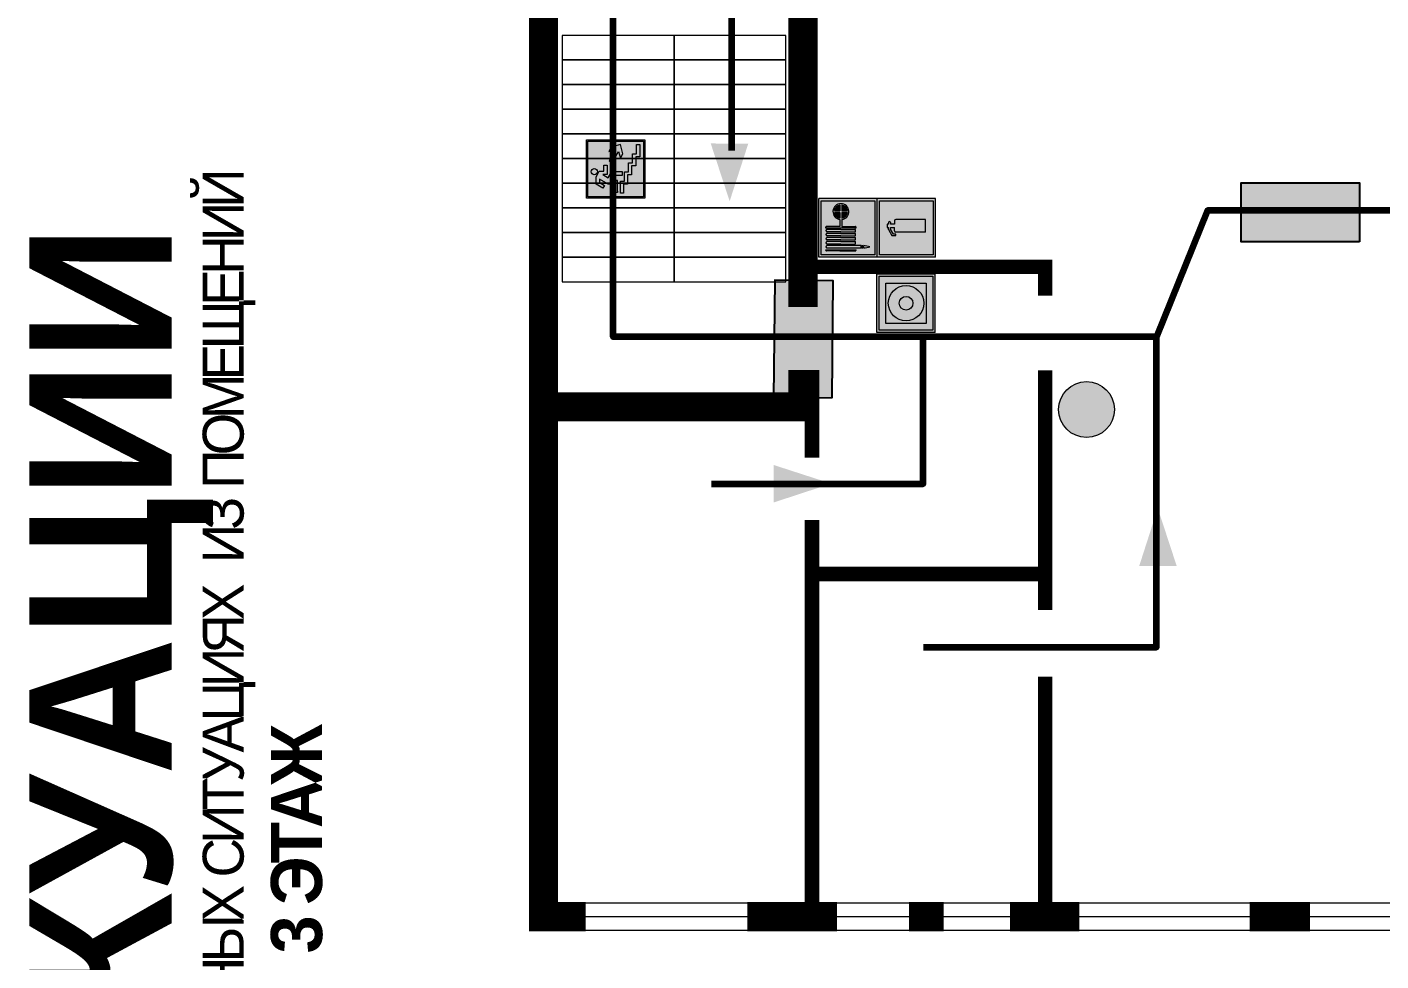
# Model space of a CAD drawing. Header units: millimetres. Extents: x 13114 to 67229, y 22859 to 38520.
# Drawn here: x 19472.9 to 19658.3, y 24828.2 to 24956 of the extents above; entities that cross this region are included whole.
import ezdxf

# ---------------------------------------------------------------- set-up
doc = ezdxf.new("R2010")
doc.units = ezdxf.units.MM
doc.layers.add('План_Штампы', color=7, linetype='Continuous')
doc.styles.add('обычный', font='arial.ttf')

# ---------------------------------------------------------------- blocks, each defined once
blk = doc.blocks.new('вниз')
at = {"lineweight": 0, "true_color": 0xffffff}
h = blk.add_hatch(color=7, dxfattribs=at)
h.dxf.hatch_style = 1
h.paths.add_polyline_path([(40994.51, -4472.22), (40986.51, -4472.22), (40986.51, -4480.22), (40994.51, -4480.22)])
h.paths.add_polyline_path([(40994.31, -4472.42), (40994.31, -4480.01), (40986.71, -4480.01), (40986.71, -4472.42)], flags=16)
h.paths.add_polyline_path([(40988.43, -4473.53), (40989.43, -4473.53), (40990.19, -4473.96), (40990.19, -4474.6), (40991, -4474.6), (40991, -4475.06), (40989.73, -4475.06), (40989.73, -4474.46), (40989.3, -4475.18), (40990.17, -4475.7), (40990.17, -4477.11), (40989.63, -4477.11), (40989.63, -4476.01), (40988.94, -4475.59), (40988.94, -4476.46), (40988.94, -4476.46), (40987.47, -4476.46), (40987.26, -4476.46), (40987.26, -4475.92), (40988.4, -4475.92), (40988.4, -4475.2), (40989.1, -4473.99), (40988.66, -4473.99), (40988.24, -4474.7), (40987.86, -4474.47), (40988.41, -4473.56)], flags=0)
h.paths.add_polyline_path([(40990.55, -4473.29, -1), (40989.69, -4473.29, -1)], flags=0)
h.paths.add_polyline_path([(40988.85, -4476.89), (40988.85, -4477.43), (40990.1, -4477.43), (40990.1, -4477.99), (40991.34, -4477.99), (40991.34, -4478.54), (40992.59, -4478.54), (40992.59, -4479.09), (40993.83, -4479.09), (40993.83, -4479.52), (40992.17, -4479.52), (40992.17, -4478.97), (40990.91, -4478.97), (40990.91, -4478.41), (40989.68, -4478.41), (40989.68, -4477.86), (40988.43, -4477.86), (40988.43, -4477.31), (40987.6, -4477.31), (40987.18, -4477.31), (40987.18, -4476.89)], flags=0)
h.paths.add_polyline_path([(40991.61, -4475.33), (40993.12, -4476.2), (40992.9, -4475.27), (40993.48, -4475.6), (40993.83, -4476.88), (40992.56, -4477.22), (40991.97, -4476.88), (40992.9, -4476.61), (40991.38, -4475.74), (40991.58, -4475.39)], flags=0)
h.paths.add_polyline_path([(40990.19, -4473.96), (40989.43, -4473.53), (40988.43, -4473.53), (40988.41, -4473.56), (40987.86, -4474.47), (40988.24, -4474.7), (40988.66, -4473.99), (40989.1, -4473.99), (40988.4, -4475.2), (40988.4, -4475.92), (40987.26, -4475.92), (40987.26, -4476.46), (40987.47, -4476.46), (40988.94, -4476.46), (40988.94, -4476.27), (40988.94, -4475.59), (40989.63, -4476.01), (40989.63, -4477.11), (40990.17, -4477.11), (40990.17, -4475.7), (40989.3, -4475.18), (40989.73, -4474.46), (40989.73, -4475.06), (40991, -4475.06), (40991, -4474.6), (40990.19, -4474.6)], flags=0)
h.paths.add_polyline_path([(40990.55, -4473.29, 1), (40989.69, -4473.29, 1)], flags=0)
h.paths.add_polyline_path([(40991.61, -4475.33), (40991.58, -4475.39), (40991.38, -4475.74), (40992.9, -4476.61), (40991.97, -4476.88), (40992.56, -4477.22), (40993.83, -4476.88), (40993.48, -4475.6), (40992.9, -4475.27), (40993.12, -4476.2)], flags=0)
h.paths.add_polyline_path([(40990.1, -4477.43), (40988.85, -4477.43), (40988.85, -4476.89), (40987.18, -4476.89), (40987.18, -4477.31), (40987.6, -4477.31), (40988.43, -4477.31), (40988.43, -4477.86), (40989.68, -4477.86), (40989.68, -4478.41), (40990.91, -4478.41), (40990.91, -4478.97), (40992.17, -4478.97), (40992.17, -4479.52), (40993.83, -4479.52), (40993.83, -4479.09), (40992.59, -4479.09), (40992.59, -4478.54), (40991.34, -4478.54), (40991.34, -4477.99), (40990.1, -4477.99)], flags=0)
at = {"lineweight": 0}
h = blk.add_hatch(color=126, dxfattribs=at)
h.dxf.hatch_style = 1
h.paths.add_polyline_path([(40994.31, -4472.42), (40986.71, -4472.42), (40986.71, -4480.01), (40994.31, -4480.01)])
h.paths.add_polyline_path([(40988.43, -4473.53), (40989.43, -4473.53), (40990.19, -4473.96), (40990.19, -4474.6), (40991, -4474.6), (40991, -4475.06), (40989.73, -4475.06), (40989.73, -4474.46), (40989.3, -4475.18), (40990.17, -4475.7), (40990.17, -4477.11), (40989.63, -4477.11), (40989.63, -4476.01), (40988.94, -4475.59), (40988.94, -4476.46), (40988.94, -4476.46), (40987.47, -4476.46), (40987.26, -4476.46), (40987.26, -4475.92), (40988.4, -4475.92), (40988.4, -4475.2), (40989.1, -4473.99), (40988.66, -4473.99), (40988.24, -4474.7), (40987.86, -4474.47), (40988.41, -4473.56)], flags=16)
h.paths.add_polyline_path([(40990.55, -4473.29, -1), (40989.69, -4473.29, -1)], flags=16)
h.paths.add_polyline_path([(40988.85, -4476.89), (40988.85, -4477.43), (40990.1, -4477.43), (40990.1, -4477.99), (40991.34, -4477.99), (40991.34, -4478.54), (40992.59, -4478.54), (40992.59, -4479.09), (40993.83, -4479.09), (40993.83, -4479.52), (40992.17, -4479.52), (40992.17, -4478.97), (40990.91, -4478.97), (40990.91, -4478.41), (40989.68, -4478.41), (40989.68, -4477.86), (40988.43, -4477.86), (40988.43, -4477.31), (40987.6, -4477.31), (40987.18, -4477.31), (40987.18, -4476.89)], flags=16)
h.paths.add_polyline_path([(40991.61, -4475.33), (40993.12, -4476.2), (40992.9, -4475.27), (40993.48, -4475.6), (40993.83, -4476.88), (40992.56, -4477.22), (40991.97, -4476.88), (40992.9, -4476.61), (40991.38, -4475.74), (40991.58, -4475.39)], flags=16)
at = {"lineweight": 0, "true_color": 0xffffff}
h = blk.add_hatch(color=7, dxfattribs=at)
h.dxf.hatch_style = 1
h.paths.add_polyline_path([(40989.73, -4474.46), (40989.73, -4475.06), (40991, -4475.06), (40991, -4474.6), (40990.19, -4474.6), (40990.19, -4473.96), (40989.43, -4473.53), (40988.43, -4473.53), (40988.41, -4473.56), (40987.86, -4474.47), (40988.24, -4474.7), (40988.66, -4473.99), (40989.1, -4473.99), (40988.4, -4475.2), (40988.4, -4475.92), (40987.26, -4475.92), (40987.26, -4476.46), (40987.47, -4476.46), (40988.94, -4476.46), (40988.94, -4475.59), (40989.63, -4476.01), (40989.63, -4477.11), (40990.17, -4477.11), (40990.17, -4475.7), (40989.3, -4475.18)])
h.paths.add_polyline_path([(40989.69, -4473.29, 1), (40990.55, -4473.29, 1)])
h.paths.add_polyline_path([(40991.61, -4475.33), (40991.58, -4475.39), (40991.38, -4475.74), (40992.9, -4476.61), (40991.97, -4476.88), (40992.56, -4477.22), (40993.83, -4476.88), (40993.48, -4475.6), (40992.9, -4475.27), (40993.12, -4476.2)])
h.paths.add_polyline_path([(40990.1, -4477.43), (40988.85, -4477.43), (40988.85, -4476.89), (40987.18, -4476.89), (40987.18, -4477.31), (40987.6, -4477.31), (40988.43, -4477.31), (40988.43, -4477.86), (40989.68, -4477.86), (40989.68, -4478.41), (40990.91, -4478.41), (40990.91, -4478.97), (40992.17, -4478.97), (40992.17, -4479.52), (40993.83, -4479.52), (40993.83, -4479.09), (40992.59, -4479.09), (40992.59, -4478.54), (40991.34, -4478.54), (40991.34, -4477.99), (40990.1, -4477.99)])
at = {"color": 126, "lineweight": 0}
for points in [[(40986.51, -4472.22), (40994.51, -4472.22), (40994.51, -4480.22), (40986.51, -4480.22)], [(40986.71, -4472.42), (40994.31, -4472.42), (40994.31, -4480.01), (40986.71, -4480.01)]]:
    blk.add_lwpolyline(points, close=True, dxfattribs=at)
for points in [[(40987.47, -4476.46), (40987.26, -4476.46), (40987.26, -4475.92), (40988.4, -4475.92), (40988.4, -4475.2), (40989.1, -4473.99), (40988.66, -4473.99), (40988.24, -4474.7), (40987.86, -4474.47), (40988.41, -4473.56), (40988.43, -4473.53), (40989.43, -4473.53), (40990.19, -4473.96), (40990.19, -4474.6), (40991, -4474.6), (40991, -4475.06), (40989.73, -4475.06), (40989.73, -4474.46), (40989.3, -4475.18), (40990.17, -4475.7), (40990.17, -4477.11), (40989.63, -4477.11), (40989.63, -4476.01), (40988.94, -4475.59), (40988.94, -4476.46)], [(40991.58, -4475.39), (40991.38, -4475.74), (40992.9, -4476.61), (40991.97, -4476.88), (40992.56, -4477.22), (40993.83, -4476.88), (40993.48, -4475.6), (40992.9, -4475.27), (40993.12, -4476.2), (40991.61, -4475.33), (40991.58, -4475.39)], [(40987.6, -4477.31), (40987.18, -4477.31), (40987.18, -4476.89), (40988.85, -4476.89), (40988.85, -4477.43), (40990.1, -4477.43), (40990.1, -4477.99), (40991.34, -4477.99), (40991.34, -4478.54), (40992.59, -4478.54), (40992.59, -4479.09), (40993.83, -4479.09), (40993.83, -4479.52), (40992.17, -4479.52), (40992.17, -4478.97), (40990.91, -4478.97), (40990.91, -4478.41), (40989.68, -4478.41), (40989.68, -4477.86), (40988.43, -4477.86), (40988.43, -4477.31), (40987.6, -4477.31)], [(40987.47, -4476.46), (40988.94, -4476.46), (40988.94, -4476.27)]]:
    blk.add_lwpolyline(points, dxfattribs=at)
blk.add_circle((40990.12, -4473.29), 0.432, dxfattribs=at)
blk = doc.blocks.new('A$C54414219')
at = {"true_color": 0xffffff}
h = blk.add_hatch(color=7, dxfattribs=at)
h.paths.add_polyline_path([(2.39, -9.45), (2.39, -18.3), (11.23, -18.3), (11.23, -9.45)], flags=0)
h.paths.add_polyline_path([(10.71, -13.87, -1), (2.92, -13.87, -1)], flags=0)
h.paths.add_polyline_path([(8.3, -13.87, -1), (5.33, -13.87, -1)], flags=0)
h.paths.add_polyline_path([(0.41, -7.47), (0.41, -20.27), (13.21, -20.27), (13.21, -7.47)])
h.paths.add_polyline_path([(0.92, -19.77), (12.71, -19.77), (12.71, -7.98), (0.92, -7.98)], flags=16)
h.paths.add_polyline_path([(11.23, -9.45), (11.23, -18.3), (2.39, -18.3), (2.39, -9.45)], flags=0)
at = {"lineweight": 5}
h = blk.add_hatch(color=242, dxfattribs=at)
h.paths.add_polyline_path([(12.71, -7.98), (0.92, -7.98), (0.92, -19.77), (12.71, -19.77)])
h.paths.add_polyline_path([(11.23, -18.3), (2.39, -18.3), (2.39, -9.45), (11.23, -9.45)], flags=16)
h.paths.add_polyline_path([(10.71, -13.87, -1), (2.92, -13.87, -1)], flags=0)
h.paths.add_polyline_path([(8.3, -13.87, -1), (5.33, -13.87, -1)], flags=0)
at = {"true_color": 0xffffff}
h = blk.add_hatch(color=7, dxfattribs=at)
h.paths.add_polyline_path([(2.39, -9.45), (2.39, -18.3), (11.23, -18.3), (11.23, -9.45)])
h.paths.add_polyline_path([(10.71, -13.87, -1), (2.92, -13.87, -1)], flags=16)
h.paths.add_polyline_path([(8.3, -13.87, -1), (5.33, -13.87, -1)], flags=0)
at = {"lineweight": 5}
h = blk.add_hatch(color=242, dxfattribs=at)
h.paths.add_polyline_path([(2.92, -13.87, 1), (10.71, -13.87, 1)])
h.paths.add_polyline_path([(8.3, -13.87, -1), (5.33, -13.87, -1)], flags=16)
at = {"color": 242, "lineweight": 5}
for p, q in [((0.41, -20.27), (0.41, -7.47)), ((0.41, -7.47), (13.21, -7.47)), ((0.41, -7.47), (13.21, -7.47)), ((13.21, -20.27), (13.21, -7.47)), ((0.41, -20.27), (13.21, -20.27))]:
    blk.add_line(p, q, dxfattribs=at)
for points in [[(0.92, -7.98), (12.71, -7.98), (12.71, -19.77), (0.92, -19.77)], [(2.39, -9.45), (11.23, -9.45), (11.23, -18.3), (2.39, -18.3)]]:
    blk.add_lwpolyline(points, close=True, dxfattribs=at)
for radius in [3.89, 1.49]:
    blk.add_circle((6.81, -13.87), radius, dxfattribs=at)
blk = doc.blocks.new('A$C7B8C2D5B')
at = {"lineweight": 0}
h = blk.add_hatch(color=5, dxfattribs=at)
h.dxf.hatch_style = 1
h.paths.add_polyline_path([(1.397, -3.024, 1), (-2.112, -3.024, 1)])
at = {"color": 5, "lineweight": 0}
blk.add_circle((-0.358, -3.024), 1.755, dxfattribs=at)
blk = doc.blocks.new('A$C7B4425F7')
at = {"true_color": 0xffffff}
blk.add_hatch(color=7, dxfattribs=at).paths.add_polyline_path([(0, 0), (-16, 0), (-16, -8), (0, -8)])
h = blk.add_hatch(color=126)
h.paths.add_polyline_path([(-0.2, -0.2), (-15.8, -0.2), (-15.8, -7.8), (-0.2, -7.8)])
h.paths.add_polyline_path([(-11.76, -2.03), (-11.76, -3.66), (-11.17, -3.66, -0.568275), (-11.17, -6.18), (-12.58, -6.18), (-12.58, -2.03)], flags=16)
h.paths.add_polyline_path([(-13.33, -4.12, -0.495768), (-13.59, -6.18), (-15.03, -6.18), (-15.03, -2.03), (-13.59, -2.03, -0.487973)], flags=16)
h.paths.add_polyline_path([(-10.25, -2.03), (-9.48, -2.03), (-9.48, -6.18), (-10.25, -6.18)], flags=16)
h.paths.add_polyline_path([(-13.84, -3.69), (-14.24, -3.69), (-14.24, -3.03), (-13.9, -3.03, -0.692621)], flags=0)
h.paths.add_polyline_path([(-9.15, -2.03), (-8.4, -2.03), (-8.04, -3.07), (-7.68, -2.03), (-6.93, -2.03), (-7.64, -4.1), (-6.93, -6.18), (-7.68, -6.18), (-8.04, -5.14), (-8.4, -6.18), (-9.15, -6.18), (-8.44, -4.1)], flags=16)
h.paths.add_polyline_path([(-11.76, -4.46), (-11.42, -4.46, -0.692621), (-11.36, -5.12), (-11.76, -5.12)], flags=0)
h.paths.add_polyline_path([(-13.9, -5.2), (-14.24, -5.2), (-14.24, -4.55), (-13.84, -4.55, -0.708038)], flags=0)
edge = h.paths.add_edge_path(flags=16)
edge.add_ellipse((-5.51, -4.08), major_axis=(0, 2.05), ratio=0.586184, start_angle=0, end_angle=360)
edge = h.paths.add_edge_path(flags=0)
edge.add_ellipse((-5.51, -4.08), major_axis=(0, 1.14), ratio=0.454828, start_angle=0, end_angle=360)
h.paths.add_polyline_path([(-4.13, -4.96, 0.377264), (-3.48, -4.52, 0.0555), (-3.16, -2.03), (-1.66, -2.03), (-1.66, -4.96), (-0.96, -4.96), (-0.96, -7.01), (-1.75, -7.01), (-1.75, -6.18), (-3.3, -6.18), (-3.3, -7.02), (-4.13, -7.02)], flags=16)
h.paths.add_polyline_path([(-2.73, -2.91), (-2.28, -2.91), (-2.28, -4.96), (-3.05, -4.96, 0.079136)], flags=0)
at = {"color": 126}
blk.add_lwpolyline([(-16, -8), (0, -8), (0, 0), (-16, 0)], close=True, dxfattribs=at)
blk = doc.blocks.new('A$C32E8229D')
at = {"true_color": 0xffffff}
blk.add_hatch(color=7, dxfattribs=at).paths.add_polyline_path([(0, 0), (0, -8), (16, -8), (16, 0)])
h = blk.add_hatch(color=126)
h.paths.add_polyline_path([(0.2, -0.2), (15.8, -0.2), (15.8, -7.8), (0.2, -7.8)])
h.paths.add_polyline_path([(13.49, -2.05), (12.08, -2.05), (11.37, -2.63, 0.162397), (11.29, -2.84), (11.29, -3.63), (10.35, -3.63), (10.35, -4.05), (11.68, -4.05), (11.68, -3.48), (12.26, -4.28), (11.29, -5.1), (11.29, -6.78), (11.85, -6.78), (11.85, -5.44), (12.8, -4.64), (12.8, -5.94), (14.46, -5.94), (14.46, -5.39), (13.45, -5.39), (13.45, -3.97), (12.46, -2.59), (13.15, -2.59), (13.69, -3.34), (14.18, -3)], flags=16)
h.paths.add_polyline_path([(10.74, -1.82, 1), (11.8, -1.82, 1)], flags=16)
h.paths.add_polyline_path([(9.39, -3.59), (5.99, -3.59), (6.56, -3.03), (5.91, -3.03), (5.1, -3.83), (5.91, -4.64), (6.56, -4.64), (5.99, -4.09), (9.39, -4.09)], flags=16)
h.paths.add_polyline_path([(4.29, -1.08), (1.72, -1.08), (1.72, -6.6), (4.29, -6.6)], flags=16)
at = {"color": 126}
blk.add_lwpolyline([(16, -8), (0, -8), (0, 0), (16, 0)], close=True, dxfattribs=at)
blk = doc.blocks.new('A$C3AD82952')
at = {"true_color": 0xf5f5ff}
h = blk.add_hatch(color=7, dxfattribs=at)
h.dxf.hatch_style = 1
h.paths.add_polyline_path([(8.21, 8.73, 0.414214), (7.89, 9.05), (7.22, 9.05), (7.22, 9.92), (7.59, 9.92, 1), (7.57, 10.36), (7.22, 10.36), (7.22, 10.6), (6.43, 10.6), (6.43, 10.36), (6.01, 10.36), (4.74, 9.59), (4.74, 8.69), (4.98, 8.73), (4.98, 9.26), (6.12, 9.91), (6.43, 9.91), (6.43, 9.05), (5.76, 9.05, 0.414214), (5.44, 8.73), (5.44, 2.2), (8.21, 2.2)], flags=0)
h.paths.add_polyline_path([(12.8, 12.8), (0, 12.8), (0, 0), (12.8, 0)])
h.paths.add_polyline_path([(0.51, 12.29), (12.29, 12.29), (12.29, 0.51), (0.51, 0.51)], flags=16)
h.paths.add_polyline_path([(4.74, 9.59), (6.01, 10.36), (6.43, 10.36), (6.43, 10.6), (7.22, 10.6), (7.22, 10.36), (7.59, 10.36, -0.94586), (7.59, 9.92), (7.22, 9.92), (7.22, 9.05), (7.89, 9.05, -0.414214), (8.21, 8.73), (8.21, 2.2), (5.44, 2.2), (5.44, 8.73, -0.414214), (5.76, 9.05), (6.43, 9.05), (6.43, 9.91), (6.12, 9.91), (4.98, 9.26), (4.98, 8.73), (4.74, 8.69)], flags=0)
h = blk.add_hatch(color=242)
h.dxf.hatch_style = 1
h.paths.add_polyline_path([(12.29, 12.29), (0.51, 12.29), (0.51, 0.51), (12.29, 0.51)])
h.paths.add_polyline_path([(4.74, 8.69), (4.74, 9.59), (6.01, 10.36), (6.43, 10.36), (6.43, 10.6), (7.22, 10.6), (7.22, 10.36), (7.59, 10.36, -0.94586), (7.59, 9.92), (7.22, 9.92), (7.22, 9.05), (7.89, 9.05, -0.414214), (8.21, 8.73), (8.21, 2.2), (5.44, 2.2), (5.44, 8.73, -0.414214), (5.76, 9.05), (6.43, 9.05), (6.43, 9.91), (6.12, 9.91), (4.98, 9.26), (4.98, 8.73)], flags=16)
h = blk.add_hatch(color=7, dxfattribs=at)
h.dxf.hatch_style = 1
h.paths.add_polyline_path([(8.21, 8.73, 0.414214), (7.89, 9.05), (7.22, 9.05), (7.22, 9.92), (7.59, 9.92, 1), (7.57, 10.36), (7.22, 10.36), (7.22, 10.6), (6.43, 10.6), (6.43, 10.36), (6.01, 10.36), (4.74, 9.59), (4.74, 8.69), (4.98, 8.73), (4.98, 9.26), (6.12, 9.91), (6.43, 9.91), (6.43, 9.05), (5.76, 9.05, 0.414214), (5.44, 8.73), (5.44, 2.2), (8.21, 2.2)])
at = {"color": 242, "lineweight": 5}
for p, q in [((0, 0), (0, 12.8)), ((0, 12.8), (12.8, 12.8)), ((12.8, 0), (12.8, 12.8)), ((6.01, 10.36), (4.74, 9.59)), ((4.74, 9.59), (4.74, 8.69)), ((4.98, 9.26), (6.12, 9.91)), ((4.98, 8.73), (4.98, 9.26)), ((5.76, 9.05), (6.43, 9.05)), ((6.01, 10.36), (6.43, 10.36)), ((6.12, 9.91), (6.43, 9.91)), ((7.22, 10.6), (6.43, 10.6)), ((6.43, 10.6), (6.43, 10.36)), ((6.43, 9.91), (6.43, 9.05)), ((7.22, 10.36), (7.22, 10.6)), ((7.59, 10.36), (7.22, 10.36)), ((7.22, 9.05), (7.22, 9.92)), ((7.59, 9.92), (7.22, 9.92)), ((7.89, 9.05), (7.22, 9.05)), ((4.74, 8.69), (4.98, 8.73)), ((5.44, 2.2), (5.44, 8.73)), ((8.21, 2.2), (8.21, 8.73)), ((0, 0), (12.8, 0)), ((5.44, 2.2), (8.21, 2.2))]:
    blk.add_line(p, q, dxfattribs=at)
blk.add_lwpolyline([(0.51, 12.29), (12.29, 12.29), (12.29, 0.51), (0.51, 0.51)], close=True, dxfattribs=at)
for centre, radius, start, end in [((5.76, 8.73), 0.32, 90, 180), ((7.58, 10.14), 0.223, 273.1875, 86.8125), ((7.89, 8.73), 0.32, 0, 90)]:
    blk.add_arc(centre, radius, start, end, dxfattribs=at)
blk = doc.blocks.new('A$C37112FD5')
at = {"true_color": 0xf5f5ff}
h = blk.add_hatch(color=7, dxfattribs=at)
h.dxf.hatch_style = 1
h.paths.add_polyline_path([(12.8, -7.4), (0, -7.4), (0, -20.2), (12.8, -20.2)])
h.paths.add_polyline_path([(12.29, -7.91), (12.29, -19.69), (0.51, -19.69), (0.51, -7.91)], flags=16)
h.paths.add_polyline_path([(4.98, -9.04, -0.42597), (5.17, -9.22), (5.17, -12.25), (5.17, -15.29, -0.432244), (4.98, -15.47), (4.83, -15.47, -0.42597), (4.64, -15.29), (4.64, -12.25), (4.64, -9.22, -0.432244), (4.83, -9.04)], flags=0)
h.paths.add_polyline_path([(4.28, -9.22), (4.28, -12.25), (4.28, -15.29, -0.432244), (4.09, -15.47), (3.94, -15.47, -0.42597), (3.75, -15.29), (3.75, -12.25), (3.75, -9.22, -0.432244), (3.94, -9.04), (4.09, -9.04, -0.42597)], flags=0)
h.paths.add_polyline_path([(5.72, -9.04), (5.87, -9.04, -0.42597), (6.06, -9.22), (6.06, -12.25), (6.06, -15.29, -0.432244), (5.87, -15.47), (5.72, -15.47, -0.42597), (5.53, -15.29), (5.53, -12.25), (5.53, -9.22, -0.432244)], flags=0)
h.paths.add_polyline_path([(6.42, -8.9), (6.5, -8.9, -0.42597), (6.69, -9.08), (6.69, -12.03), (8.21, -12.03, -15.824349), (8.21, -12.47), (6.69, -12.47), (6.69, -15.42, -0.432244), (6.5, -15.6), (6.42, -15.6)], flags=0)
h.paths.add_polyline_path([(3.39, -9.22), (3.39, -12.25), (3.39, -15.29, -0.432244), (3.2, -15.47), (3.05, -15.47, -0.42597), (2.85, -15.29), (2.85, -12.25), (2.85, -9.22, -0.432244), (3.05, -9.04), (3.2, -9.04, -0.42597)], flags=0)
h.paths.add_polyline_path([(2.5, -9.22), (2.5, -16.71), (1.96, -16.71), (1.96, -9.22, -0.432244), (2.15, -9.04), (2.31, -9.04, -0.42597)], flags=0)
h.paths.add_polyline_path([(1.61, -8.9), (1.61, -15.6), (1.57, -15.6, -0.42597), (1.37, -15.42), (1.37, -12.03), (1.37, -9.09, -0.432244), (1.57, -8.9)], flags=0)
h.paths.add_polyline_path([(9.76, -10.81), (9.76, -12.03), (8.49, -12.03, -0.336371)], flags=0)
h.paths.add_polyline_path([(8.49, -12.47), (9.76, -12.47), (9.76, -13.7, -0.336371)], flags=0)
h.paths.add_polyline_path([(10.11, -10.81, -0.336371), (11.38, -12.03), (10.11, -12.03)], flags=0)
h.paths.add_polyline_path([(10.11, -12.47), (11.38, -12.47, -0.336371), (10.11, -13.7)], flags=0)
h.paths.add_polyline_path([(2.5, -16.84), (2.5, -17.05), (1.97, -17.05), (1.97, -16.84)], flags=0)
h.paths.add_polyline_path([(2.5, -17.24, -0.033778), (2.24, -18.6, -0.033778), (1.97, -17.24)], flags=0)
h = blk.add_hatch(color=242)
h.dxf.hatch_style = 1
h.paths.add_polyline_path([(12.29, -7.91), (0.51, -7.91), (0.51, -19.69), (12.29, -19.69)])
h.paths.add_polyline_path([(6.42, -15.6), (6.42, -8.9), (6.5, -8.9, -0.42597), (6.69, -9.08), (6.69, -12.03), (8.21, -12.03, -15.824349), (8.21, -12.47), (6.69, -12.47), (6.69, -15.42, -0.432244), (6.5, -15.6)], flags=16)
h.paths.add_polyline_path([(5.87, -15.47), (5.72, -15.47, -0.42597), (5.53, -15.29), (5.53, -12.25), (5.53, -9.22, -0.432244), (5.72, -9.04), (5.87, -9.04, -0.42597), (6.06, -9.22), (6.06, -12.25), (6.06, -15.29, -0.432244)], flags=16)
h.paths.add_polyline_path([(4.98, -15.47), (4.83, -15.47, -0.42597), (4.64, -15.29), (4.64, -12.25), (4.64, -9.22, -0.432244), (4.83, -9.04), (4.98, -9.04, -0.42597), (5.17, -9.22), (5.17, -12.25), (5.17, -15.29, -0.432244)], flags=16)
h.paths.add_polyline_path([(4.09, -15.47), (3.94, -15.47, -0.42597), (3.75, -15.29), (3.75, -12.25), (3.75, -9.22, -0.432244), (3.94, -9.04), (4.09, -9.04, -0.42597), (4.28, -9.22), (4.28, -12.25), (4.28, -15.29, -0.432244)], flags=16)
h.paths.add_polyline_path([(3.2, -15.47), (3.05, -15.47, -0.42597), (2.85, -15.29), (2.85, -12.25), (2.85, -9.22, -0.432244), (3.05, -9.04), (3.2, -9.04, -0.42597), (3.39, -9.22), (3.39, -12.25), (3.39, -15.29, -0.432244)], flags=16)
h.paths.add_polyline_path([(2.5, -17.05), (1.97, -17.05), (1.97, -16.84), (2.5, -16.84)], flags=16)
h.paths.add_polyline_path([(2.5, -17.24, -0.033778), (2.24, -18.6, -0.033778), (1.97, -17.24)], flags=16)
h.paths.add_polyline_path([(2.5, -16.71), (1.96, -16.71), (1.96, -9.22, -0.432244), (2.15, -9.04), (2.31, -9.04, -0.42597), (2.5, -9.22)], flags=16)
h.paths.add_polyline_path([(1.61, -15.6), (1.57, -15.6, -0.42597), (1.37, -15.42), (1.37, -12.03), (1.37, -9.09, -0.432244), (1.57, -8.9), (1.61, -8.9)], flags=16)
h.paths.add_polyline_path([(8.49, -12.47), (9.76, -12.47), (9.76, -13.7, -0.336371)], flags=0)
h.paths.add_polyline_path([(10.11, -13.7), (10.11, -12.47), (11.38, -12.47, -0.336371)], flags=0)
h.paths.add_polyline_path([(8.49, -12.03, -0.336371), (9.76, -10.81), (9.76, -12.03)], flags=0)
h.paths.add_polyline_path([(10.11, -12.03), (10.11, -10.81, -0.336371), (11.38, -12.03)], flags=0)
h = blk.add_hatch(color=7, dxfattribs=at)
h.dxf.hatch_style = 1
h.paths.add_polyline_path([(1.61, -8.9), (1.57, -8.9, 0.432244), (1.37, -9.09), (1.37, -12.03), (1.37, -15.42, 0.42597), (1.57, -15.6), (1.61, -15.6)])
h.paths.add_polyline_path([(2.5, -9.22, 0.42597), (2.31, -9.04), (2.15, -9.04, 0.432244), (1.96, -9.22), (1.96, -16.71), (2.5, -16.71)])
h.paths.add_polyline_path([(2.5, -16.84), (1.97, -16.84), (1.97, -17.05), (2.5, -17.05)])
h.paths.add_polyline_path([(2.5, -17.24), (1.97, -17.24, 0.033778), (2.24, -18.6, 0.033778)])
h.paths.add_polyline_path([(3.39, -12.25), (3.39, -9.22, 0.42597), (3.2, -9.04), (3.05, -9.04, 0.432244), (2.85, -9.22), (2.85, -12.25), (2.85, -15.29, 0.42597), (3.05, -15.47), (3.2, -15.47, 0.432244), (3.39, -15.29)])
h.paths.add_polyline_path([(4.28, -12.25), (4.28, -9.22, 0.42597), (4.09, -9.04), (3.94, -9.04, 0.432244), (3.75, -9.22), (3.75, -12.25), (3.75, -15.29, 0.42597), (3.94, -15.47), (4.09, -15.47, 0.432244), (4.28, -15.29)])
h.paths.add_polyline_path([(5.17, -12.25), (5.17, -9.22, 0.42597), (4.98, -9.04), (4.83, -9.04, 0.432244), (4.64, -9.22), (4.64, -12.25), (4.64, -15.29, 0.42597), (4.83, -15.47), (4.98, -15.47, 0.432244), (5.17, -15.29)])
h.paths.add_polyline_path([(6.06, -12.25), (6.06, -9.22, 0.42597), (5.87, -9.04), (5.72, -9.04, 0.432244), (5.53, -9.22), (5.53, -12.25), (5.53, -15.29, 0.42597), (5.72, -15.47), (5.87, -15.47, 0.432244), (6.06, -15.29)])
h.paths.add_polyline_path([(6.69, -12.47), (8.21, -12.47, 15.824349), (8.21, -12.03), (6.69, -12.03), (6.69, -9.08, 0.42597), (6.5, -8.9), (6.42, -8.9), (6.42, -15.6), (6.5, -15.6, 0.432244), (6.69, -15.42)])
h.paths.add_polyline_path([(8.49, -12.47), (9.76, -12.47), (9.76, -13.7, -0.336371)], flags=16)
h.paths.add_polyline_path([(8.49, -12.03, -0.336371), (9.76, -10.81), (9.76, -12.03)], flags=16)
h.paths.add_polyline_path([(10.11, -12.47), (11.38, -12.47, -0.336371), (10.11, -13.7)], flags=16)
h.paths.add_polyline_path([(10.11, -12.03), (10.11, -10.81, -0.336371), (11.38, -12.03)], flags=16)
h = blk.add_hatch(color=242)
h.dxf.hatch_style = 1
h.paths.add_polyline_path([(9.76, -10.81, 0.336371), (8.49, -12.03), (9.76, -12.03)])
h.paths.add_polyline_path([(10.11, -10.81), (10.11, -12.03), (11.38, -12.03, 0.336371)])
h.paths.add_polyline_path([(11.38, -12.47), (10.11, -12.47), (10.11, -13.7, 0.336371)])
h.paths.add_polyline_path([(9.76, -12.47), (8.49, -12.47, 0.336371), (9.76, -13.7)])
at = {"color": 242, "lineweight": 5}
for p, q in [((0, -20.2), (0, -7.4)), ((0, -7.4), (12.8, -7.4)), ((12.8, -20.2), (12.8, -7.4)), ((1.37, -12.03), (1.37, -9.08)), ((1.57, -8.9), (1.61, -8.9)), ((1.61, -8.9), (1.61, -15.6)), ((1.96, -16.71), (1.96, -9.22)), ((2.15, -9.04), (2.31, -9.04)), ((2.5, -16.71), (2.5, -9.22)), ((2.85, -12.25), (2.85, -9.22)), ((3.05, -9.04), (3.2, -9.04)), ((3.39, -12.25), (3.39, -9.22)), ((3.75, -12.25), (3.75, -9.22)), ((3.94, -9.04), (4.09, -9.04)), ((4.28, -12.25), (4.28, -9.22)), ((4.64, -12.25), (4.64, -9.22)), ((4.83, -9.04), (4.98, -9.04)), ((5.17, -12.25), (5.17, -9.22)), ((5.53, -12.25), (5.53, -9.22)), ((5.72, -9.04), (5.87, -9.04)), ((6.06, -12.25), (6.06, -9.22)), ((6.42, -8.9), (6.42, -15.6)), ((6.5, -8.9), (6.42, -8.9)), ((6.69, -12.03), (6.69, -9.08)), ((9.76, -10.81), (9.76, -12.03)), ((10.11, -10.81), (10.11, -12.03)), ((1.37, -12.03), (1.37, -15.42)), ((2.85, -12.25), (2.85, -15.29)), ((3.39, -12.25), (3.39, -15.29)), ((3.75, -12.25), (3.75, -15.29)), ((4.28, -12.25), (4.28, -15.29)), ((4.64, -12.25), (4.64, -15.29)), ((5.17, -12.25), (5.17, -15.29)), ((5.53, -12.25), (5.53, -15.29)), ((6.06, -12.25), (6.06, -15.29)), ((8.21, -12.03), (6.69, -12.03)), ((8.21, -12.47), (6.69, -12.47)), ((6.69, -12.47), (6.69, -15.42)), ((9.76, -12.03), (8.49, -12.03)), ((9.76, -12.47), (8.49, -12.47)), ((9.76, -12.47), (9.76, -13.7)), ((11.38, -12.03), (10.11, -12.03)), ((11.38, -12.47), (10.11, -12.47)), ((10.11, -12.47), (10.11, -13.7)), ((1.57, -15.6), (1.61, -15.6)), ((1.96, -16.71), (2.5, -16.71)), ((1.97, -16.84), (2.5, -16.84)), ((1.97, -17.05), (1.97, -16.84)), ((2.5, -17.05), (1.97, -17.05)), ((1.97, -17.24), (2.5, -17.24)), ((2.5, -16.84), (2.5, -17.05)), ((3.05, -15.47), (3.2, -15.47)), ((3.94, -15.47), (4.09, -15.47)), ((4.83, -15.47), (4.98, -15.47)), ((5.72, -15.47), (5.87, -15.47)), ((6.42, -15.6), (6.5, -15.6)), ((0, -20.2), (12.8, -20.2))]:
    blk.add_line(p, q, dxfattribs=at)
blk.add_lwpolyline([(0.51, -7.91), (12.29, -7.91), (12.29, -19.69), (0.51, -19.69)], close=True, dxfattribs=at)
for centre, radius, start, end in [((1.56, -9.09), 0.182, 87.1027, 180.6071), ((2.15, -9.22), 0.182, 87.1027, 180.6071), ((2.32, -9.22), 0.182, 359.3929, 92.8973), ((3.04, -9.22), 0.182, 87.1027, 180.6071), ((3.21, -9.22), 0.182, 359.3929, 92.8973), ((3.93, -9.22), 0.182, 87.1027, 180.6071), ((4.1, -9.22), 0.182, 359.3929, 92.8973), ((4.82, -9.22), 0.182, 87.1027, 180.6071), ((4.99, -9.22), 0.182, 359.3929, 92.8973), ((5.71, -9.22), 0.182, 87.1027, 180.6071), ((5.88, -9.22), 0.182, 359.3929, 92.8973), ((6.51, -9.09), 0.182, 359.3929, 92.8973), ((9.93, -12.25), 1.74, 187.2319, 172.7681), ((9.93, -12.25), 1.46, 96.9927, 171.3585), ((9.93, -12.25), 1.46, 8.6415, 83.0073), ((9.93, -12.25), 1.46, 188.6415, 263.0073), ((9.93, -12.25), 1.46, 276.9927, 351.3585), ((1.56, -15.42), 0.182, 179.3929, 272.8973), ((12.17, -15.98), 10.27, 187.041, 194.7793), ((-7.7, -15.98), 10.27, 345.2207, 352.959), ((3.04, -15.29), 0.182, 179.3929, 272.8973), ((3.21, -15.29), 0.182, 267.1027, 0.6071), ((3.93, -15.29), 0.182, 179.3929, 272.8973), ((4.1, -15.29), 0.182, 267.1027, 0.6071), ((4.82, -15.29), 0.182, 179.3929, 272.8973), ((4.99, -15.29), 0.182, 267.1027, 0.6071), ((5.71, -15.29), 0.182, 179.3929, 272.8973), ((5.88, -15.29), 0.182, 267.1027, 0.6071), ((6.51, -15.42), 0.182, 267.1027, 0.6071)]:
    blk.add_arc(centre, radius, start, end, dxfattribs=at)

msp = doc.modelspace()

# ---------------------------------------------------------------- linework, layer by layer
at = {"lineweight": 0}
for points, const_width in [([(19549.44, 24834.26), (19543.64, 24834.26), (19543.64, 24975.88), (19551.5, 24975.88)], 4), ([(19579.17, 24917.72), (19579.17, 24975.88)], 4), ([(19612.35, 24919.24), (19612.35, 24923.21), (19579.37, 24923.21)], 2), ([(19543.64, 24904.05), (19579.17, 24904.05), (19579.17, 24909.11)], 4), ([(19580.43, 24909.11), (19580.43, 24897.11)], 2), ([(19612.35, 24876.25), (19612.35, 24909.04)], 2), ([(19580.43, 24888.54), (19580.43, 24834.57)], 2), ([(19580.43, 24881.15), (19611.86, 24881.15)], 2), ([(19612.35, 24834.26), (19612.35, 24867.1)], 2), ([(19583.82, 24834.26), (19571.57, 24834.26)], 4), ([(19598.44, 24834.26), (19593.7, 24834.26)], 4), ([(19617.02, 24834.26), (19607.53, 24834.26)], 4), ([(19648.63, 24834.26), (19640.33, 24834.26)], 4)]:
    msp.add_lwpolyline(points, dxfattribs=dict(at, const_width=const_width))
at = {"color": 126, "lineweight": 100, "true_color": 0x008754}
for points in [[(19595.7, 24871.14), (19627.6, 24871.14), (19627.6, 24913.64), (19553.21, 24913.64), (19553.21, 24964.17), (19569.4, 24964.17), (19569.4, 24939.11)], [(19668.47, 24930.93), (19634.59, 24930.93), (19627.6, 24913.64)], [(19566.65, 24893.52), (19595.66, 24893.52), (19595.66, 24913.64)]]:
    msp.add_lwpolyline(points, dxfattribs=at)
at = {"lineweight": 0}
for points in [[(19561.52, 24951.52), (19561.52, 24954.89), (19546.21, 24954.89), (19546.21, 24951.52)], [(19576.83, 24951.52), (19576.83, 24954.89), (19561.52, 24954.89), (19561.52, 24951.52)], [(19561.52, 24948.14), (19561.52, 24951.52), (19546.21, 24951.52), (19546.21, 24948.14)], [(19576.83, 24948.14), (19576.83, 24951.52), (19561.52, 24951.52), (19561.52, 24948.14)], [(19561.52, 24944.77), (19561.52, 24948.14), (19546.21, 24948.14), (19546.21, 24944.77)], [(19576.83, 24944.77), (19576.83, 24948.14), (19561.52, 24948.14), (19561.52, 24944.77)], [(19561.52, 24941.4), (19561.52, 24944.77), (19546.21, 24944.77), (19546.21, 24941.4)], [(19576.83, 24941.4), (19576.83, 24944.77), (19561.52, 24944.77), (19561.52, 24941.4)], [(19561.52, 24938.03), (19561.52, 24941.4), (19546.21, 24941.4), (19546.21, 24938.03)], [(19561.52, 24938.03), (19561.52, 24941.4), (19546.21, 24941.4), (19546.21, 24938.03)], [(19576.83, 24938.03), (19576.83, 24941.4), (19561.52, 24941.4), (19561.52, 24938.03)], [(19576.83, 24938.03), (19576.83, 24941.4), (19561.52, 24941.4), (19561.52, 24938.03)], [(19561.52, 24934.66), (19561.52, 24938.03), (19546.21, 24938.03), (19546.21, 24934.66)], [(19576.83, 24934.66), (19576.83, 24938.03), (19561.52, 24938.03), (19561.52, 24934.66)], [(19561.52, 24931.28), (19561.52, 24934.66), (19546.21, 24934.66), (19546.21, 24931.28)], [(19576.83, 24931.28), (19576.83, 24934.66), (19561.52, 24934.66), (19561.52, 24931.28)], [(19561.52, 24927.91), (19561.52, 24931.28), (19546.21, 24931.28), (19546.21, 24927.91)], [(19576.83, 24927.91), (19576.83, 24931.28), (19561.52, 24931.28), (19561.52, 24927.91)], [(19561.52, 24924.54), (19561.52, 24927.91), (19546.21, 24927.91), (19546.21, 24924.54)], [(19576.83, 24924.54), (19576.83, 24927.91), (19561.52, 24927.91), (19561.52, 24924.54)], [(19561.52, 24921.17), (19561.52, 24924.54), (19546.21, 24924.54), (19546.21, 24921.17)], [(19576.83, 24921.17), (19576.83, 24924.54), (19561.52, 24924.54), (19561.52, 24921.17)]]:
    msp.add_lwpolyline(points, close=True, dxfattribs=at)
for points in [[(19875.48, 24836.11), (19547.83, 24836.11)], [(19875.1, 24834.26), (19547.45, 24834.26)], [(19875.53, 24832.39), (19547.88, 24832.39)]]:
    msp.add_lwpolyline(points, dxfattribs=at)
at = {"layer": 'План_Штампы', "color": 126, "true_color": 0x008754}
for points in [[(19566.55, 24940.09), (19571.69, 24940.07), (19569.14, 24932.19)], [(19575.15, 24890.95), (19575.16, 24896.09), (19583.04, 24893.54)], [(19630.36, 24882.27), (19625.23, 24882.28), (19627.77, 24890.16)]]:
    msp.add_solid(points, dxfattribs=at)

# ---------------------------------------------------------------- block references
at = {"color": 126, "true_color": 0x008754, "rotation": 90}
msp.add_blockref('вниз', (15077.31, -16053.9), dxfattribs=at)
at = {"rotation": 90}
for name, p, xscale, yscale, zscale in [('A$C37112FD5', (19576.72, 24924.55), 0.6249984004534781, 0.6249984004534781, 0.6249984004534781), ('A$C3AD82952', (19597.35, 24924.55), 0.625, 0.625, 0.625), ('A$C54414219', (19584.63, 24913.97), 0.625, 0.625, 0.625), ('A$C7B8C2D5B', (19611.43, 24904.45), 2.177419353276491, 2.177419353276491, 2.177419353276491)]:
    msp.add_blockref(name, p, dxfattribs=dict(at, xscale=xscale, yscale=yscale, zscale=zscale))
at = {"layer": 'План_Штампы', "color": 126, "true_color": 0x008754, "xscale": 1.012510887696, "yscale": 1.012510887696, "zscale": 1.012510887696, "rotation": 359.9978653237144}
msp.add_blockref('A$C32E8229D', (19639.21, 24934.71), dxfattribs=at)
at = {"layer": 'План_Штампы', "rotation": 89.38715751850735}
msp.add_blockref('A$C7B4425F7', (19575.33, 24921.38), dxfattribs=at)

# ---------------------------------------------------------------- texts
at = {"color": 0, "lineweight": 0, "insert": (19496.83, 24815.58), "char_height": 7, "width": 449.2158, "attachment_point": 5, "rotation": 90, "style": 'обычный'}
msp.add_mtext('{\\fArial Black|b1|i0|c204|p34;\\H2x;\\T0.85;  \\fArial Narrow|b0|i0|c204|p34;\\H0.8x;\\W0.9;\\P\\fProxima Nova Rg|b0|i0|c204|p2;\\H0.5x;\\W1;\\C256;ПРИ ПОЖАРЕ  ИЛИ ДРУГИХ ЧРЕЗВЫЧАЙНЫХ СИТУАЦИЯХ  ИЗ ПОМЕЩЕНИЙ \\fProxima Nova Rg|b1|i0|c204|p2;\\H1.25x;\\PХМЦ: АБК ЭО  3 ЭТАЖ}', dxfattribs=at)
at = {"lineweight": 0, "insert": (19473.22, 24683.34), "char_height": 19.5, "width": 444.5011, "attachment_point": 1, "rotation": 90, "style": 'обычный'}
msp.add_mtext('{\\fProxima Nova Rg|b1|i0|c204|p2;ПЛАН ЭВАКУАЦИИ}', dxfattribs=at)

doc.saveas('drawing.dxf')
